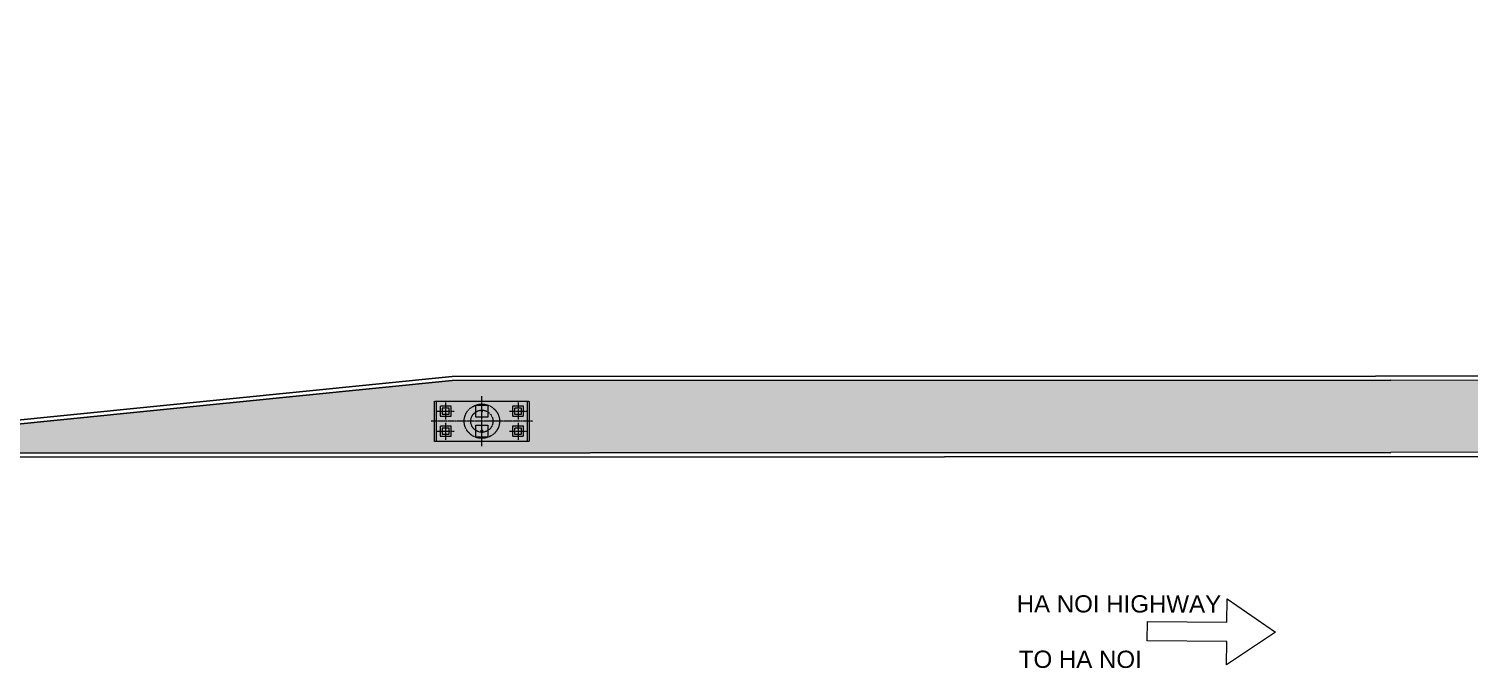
# Model space of a CAD drawing. Header units: millimetres. Extents: x -279082 to 374628, y -152794 to 60776.
# Drawn here: x -63102 to 8405, y -54313 to -22593 of the extents above; entities that cross this region are included whole.
import ezdxf

# ---------------------------------------------------------------- set-up
doc = ezdxf.new("R2010")
doc.units = ezdxf.units.MM
doc.header["$LTSCALE"] = 10
for name, pattern in [('Xref-Pedestrian 2017-03-24$0$CENTER', [2, 1.25, -0.25, 0.25, -0.25]), ('Xref-Pedestrian 2017-03-24$0$DASHED2', [0.375, 0.25, -0.125]), ('Xref-Pedestrian 2017-03-24$0$PBGN 95101 95111 95121$0$X27H231$0$DASHED2', [4.5, 3, -1.5])]:
    doc.linetypes.add(name, pattern=pattern)
for name, color, linetype, lineweight in [('1', 1, 'Continuous', 15), ('trench cover', 74, 'Continuous', 0), ('XREF-LSR PAVEMENT-HTP ONLY (Xref MB Ham rev10)$0$DaiPhanCach', 2, 'Continuous', 13), ('Xref-Pedestrian 2017-03-24$0$AXIS', 10, 'Xref-Pedestrian 2017-03-24$0$CENTER', 5), ('Xref-Pedestrian 2017-03-24$0$CON-HIDE', 50, 'Xref-Pedestrian 2017-03-24$0$DASHED2', 20), ('Xref-Pedestrian 2017-03-24$0$Hatch', 8, 'Continuous', 9), ('Xref-Pedestrian 2017-03-24$0$INSERT-HIDE', 153, 'Xref-Pedestrian 2017-03-24$0$PBGN 95101 95111 95121$0$X27H231$0$DASHED2', 9), ('Xref-Pedestrian 2017-03-24$0$PBGN 95101 95111 95121$0$X30H331$0$INSERT', 153, 'Continuous', 9)]:
    doc.layers.add(name, color=color, linetype=linetype, lineweight=lineweight)
for name, color, linetype in [('8', 8, 'Continuous'), ('XREF-LSR PAVEMENT-HTP ONLY (Xref MB Ham rev10)$0$1', 1, 'Continuous'), ('Xref-Pedestrian 2017-03-24$0$1', 1, 'Continuous')]:
    doc.layers.add(name, color=color, linetype=linetype)
doc.styles.add('DIMTEXT', font='arial.ttf', dxfattribs={"height": 0.8})

# ---------------------------------------------------------------- blocks, each defined once
blk = doc.blocks.new('Xref-Pedestrian 2017-03-24$0$A$C6FCE372C')
at = {"layer": 'Xref-Pedestrian 2017-03-24$0$Hatch'}
h = blk.add_hatch(dxfattribs=at)
h.set_pattern_fill('STEEL', color=256, scale=5, angle=90)
h.set_pattern_definition([(135, (7425353.943, -8933486.409), (-11.225320151, -11.225320151), []), (135, (7425346.005, -8933486.409), (-11.225320151, -11.225320151), [])])
edge = h.paths.add_edge_path()
edge.add_arc((-500, 0), 30, 0, 360)
h = blk.add_hatch(dxfattribs=at)
h.set_pattern_fill('STEEL', color=256, scale=5, angle=90)
h.set_pattern_definition([(135, (7426353.943, -8933486.409), (-11.225320151, -11.225320151), []), (135, (7426346.005, -8933486.409), (-11.225320151, -11.225320151), [])])
edge = h.paths.add_edge_path()
edge.add_arc((500, 0), 30, 0, 360)
at = {"layer": 'Xref-Pedestrian 2017-03-24$0$AXIS'}
for p, q in [((-500, 1380), (-500, 2220)), ((0, 2524), (0, -2524)), ((500, 1380), (500, 2220)), ((-920, 1800), (-80, 1800)), ((80, 1800), (920, 1800)), ((1238, 0), (-1238, 0)), ((-500, -2220), (-500, -1380)), ((500, -2220), (500, -1380)), ((-920, -1800), (-80, -1800)), ((80, -1800), (920, -1800))]:
    blk.add_line(p, q, dxfattribs=at)
at = {"layer": 'Xref-Pedestrian 2017-03-24$0$CON-HIDE'}
for points in [[(-1000, -2350), (-1000, 2350), (1000, 2350), (1000, -2350)], [(-1000, -2250), (-1000, 2250), (1000, 2250), (1000, -2250)]]:
    blk.add_lwpolyline(points, close=True, dxfattribs=at)
blk.add_circle((0, 0), 550, dxfattribs=at)
blk.add_open_spline([(-850, 0), (-850, -149), (-775, -448), (-457, -791), (0, -923), (457, -791), (775, -448), (887, 0), (775, 448), (457, 791), (0, 923), (-457, 791), (-775, 448), (-850, 149), (-850, 0)], degree=3, knots=[0, 0, 0, 0, 441.834637, 889.413155, 1342.609433, 1795.805711, 2243.384229, 2685.218866, 3127.053503, 3574.632021, 4027.828299, 4481.024577, 4928.603095, 5370.437732, 5370.437732, 5370.437732, 5370.437732], dxfattribs=at)
at = {"layer": 'Xref-Pedestrian 2017-03-24$0$INSERT-HIDE'}
for points in [[(-250, 1525), (-250, 2075), (-750, 2075), (-750, 1525)], [(-350, 1625), (-350, 1975), (-650, 1975), (-650, 1625)], [(750, 1525), (750, 2075), (250, 2075), (250, 1525)], [(650, 1625), (650, 1975), (350, 1975), (350, 1625)], [(-250, -2075), (-250, -1525), (-750, -1525), (-750, -2075)], [(-350, -1975), (-350, -1625), (-650, -1625), (-650, -1975)], [(750, -2075), (750, -1525), (250, -1525), (250, -2075)], [(650, -1975), (650, -1625), (350, -1625), (350, -1975)]]:
    blk.add_lwpolyline(points, close=True, dxfattribs=at)
at = {"layer": 'Xref-Pedestrian 2017-03-24$0$PBGN 95101 95111 95121$0$X30H331$0$INSERT'}
for points in [[(-800, -300), (-800, 300), (-200, 300), (-200, -300)], [(200, -300), (200, 300), (800, 300), (800, -300)]]:
    blk.add_lwpolyline(points, close=True, dxfattribs=at)
for points in [[(465, -37, -1), (465, 37), (535, 37, -1), (535, -37)], [(465, -32, -1), (465, 32), (535, 32, -1), (535, -32)]]:
    blk.add_lwpolyline(points, format="xyb", close=True, dxfattribs=at)
for centre in [(-500, 0), (500, 0)]:
    blk.add_circle(centre, 30, dxfattribs=at)
blk = doc.blocks.new('tt01')
at = {"layer": 'trench cover'}
blk.add_lwpolyline([(0.025, 0.345), (0.025, 0.25), (0, 0.2), (0, -0.2), (0.025, -0.25), (0.025, -0.345), (-0.875, -0.345), (-0.875, -0.25), (-0.85, -0.2), (-0.85, 0.2), (-0.875, 0.25), (-0.875, 0.345)], close=True, dxfattribs=at)
for centre in [(-0.546, 0.2, -0.002), (-0.346, 0.2, -0.002), (-0.546, -0.2), (-0.346, -0.2)]:
    blk.add_circle(centre, 0.03, dxfattribs=at)
blk = doc.blocks.new('*U68')
at = {"layer": 'trench cover', "xscale": 999.9999999999999, "yscale": 999.9999999999999, "zscale": 999.9999999999999, "rotation": 31.12187335990035}
blk.add_blockref('tt01', (364, 220, 1), dxfattribs=at)
blk = doc.blocks.new('*U69')
at = {"layer": 'trench cover'}
for p in [(-775, -468), (0, 0), (-1549, -936), (-3099, -1871), (-2324, -1403), (-3874, -2339), (-5423, -3274), (-4648, -2807), (-6198, -3742), (-7747, -4678), (-6973, -4210), (-8522, -5145), (-10072, -6081), (-9297, -5613), (-10846, -6549), (-12396, -7484), (-11621, -7016), (-13171, -7952), (-14720, -8887), (-13945, -8420), (-16270, -9823), (-15495, -9355), (-17044, -10291), (-18594, -11226), (-17819, -10758), (-19369, -11694), (-20918, -12629), (-20143, -12162), (-21693, -13097), (-23242, -14033), (-22468, -13565), (-24017, -14501), (-25567, -15436), (-24792, -14968), (-26341, -15904), (-27891, -16839), (-27116, -16372), (-28665, -17307), (-30215, -18243), (-29440, -17775), (-30990, -18710), (-32539, -19646), (-31764, -19178), (-33314, -20114), (-34863, -21049), (-34089, -20581), (-35638, -21517), (-37188, -22452), (-36413, -21985), (-38737, -23388), (-37962, -22920), (-39512, -23856), (-41061, -24791), (-40287, -24323), (-41836, -25259), (-43386, -26194), (-42611, -25727), (-44160, -26662), (-45710, -27598), (-44935, -27130), (-46485, -28066), (-48034, -29001), (-47259, -28533), (-48809, -29469), (-50358, -30404), (-49584, -29937), (-51133, -30872), (-51908, -31340)]:
    blk.add_blockref('*U68', p, dxfattribs=at)
blk = doc.blocks.new('*U58')
at = {"layer": 'trench cover', "xscale": 999.9999999999999, "yscale": 999.9999999999999, "zscale": 999.9999999999999, "rotation": 31.12187335990035}
blk.add_blockref('tt01', (364, 220, 1), dxfattribs=at)
blk = doc.blocks.new('*U59')
at = {"layer": 'trench cover'}
for p in [(-775, -468), (0, 0), (-1549, -936), (-3099, -1871), (-2324, -1403), (-3874, -2339), (-5423, -3274), (-4648, -2807), (-6198, -3742), (-7747, -4678), (-6973, -4210), (-8522, -5145), (-10072, -6081), (-9297, -5613), (-10846, -6549), (-12396, -7484), (-11621, -7016), (-13171, -7952), (-14720, -8887), (-13945, -8420), (-16270, -9823), (-15495, -9355), (-17044, -10291), (-18594, -11226), (-17819, -10758), (-19369, -11694), (-20918, -12629), (-20143, -12162), (-21693, -13097), (-23242, -14033), (-22468, -13565), (-24017, -14501), (-25567, -15436), (-24792, -14968), (-26341, -15904), (-27891, -16839), (-27116, -16372), (-28665, -17307), (-30215, -18243), (-29440, -17775), (-30990, -18710), (-32539, -19646), (-31764, -19178), (-33314, -20114), (-34863, -21049), (-34089, -20581), (-35638, -21517), (-37188, -22452), (-36413, -21985), (-38737, -23388), (-37962, -22920), (-39512, -23856)]:
    blk.add_blockref('*U58', p, dxfattribs=at)

msp = doc.modelspace()

# ---------------------------------------------------------------- hatches: boundary and pattern name
at = {"layer": '8', "extrusion": (-0.000153592, -1.23047e-15, 1)}
h = msp.add_hatch(dxfattribs=at)
h.set_pattern_fill('GRASS', color=256, scale=2000, angle=-31.13547, style=0, pattern_type=2)
h.set_pattern_definition([(58.86453169, (-1145878905.5, -711158317.9), (-479.2541705, 1941.7300116), [375, -2453.427126]), (13.86453169, (-1145878905.5, -711158318), (-479.2541706, 1941.730012), [375, -1625]), (103.86453169, (-1145878905.5, -711158318), (-1941.730012, -479.2541706), [375, -1625])])
edge = h.paths.add_edge_path()
edge.add_line((-42090, -40034), (-72089, -43044))
edge.add_line((-72089, -43044), (-114749, -43057))
edge.add_line((-114749, -43057), (-114749, -43657))
edge.add_line((-42090, -40034), (274847, -39932))
edge.add_line((274847, -39932), (274848, -43532))
edge.add_line((274848, -43532), (-114749, -43657))

# ---------------------------------------------------------------- linework, layer by layer
at = {"layer": '1', "extrusion": (-0.000153592, -1.23047e-15, 1), "elevation": 9, "flags": 128}
msp.add_lwpolyline([(-7571, -51998), (-3626, -52025), (-3618, -50868), (-1217, -52524), (-3641, -54146), (-3633, -52989), (-7577, -52962)], close=True, dxfattribs=at)
at = {"layer": 'XREF-LSR PAVEMENT-HTP ONLY (Xref MB Ham rev10)$0$1', "ltscale": 0.3, "extrusion": (-0.000153592, -1.23047e-15, 1), "elevation": 9}
for points in [[(-72089, -42844), (-42090, -39834)], [(-72089, -43044), (-42090, -40034)]]:
    msp.add_lwpolyline(points, dxfattribs=at)
at = {"layer": 'XREF-LSR PAVEMENT-HTP ONLY (Xref MB Ham rev10)$0$1', "ltscale": 0.3, "extrusion": (-0.000153592, 1.69006e-11, 1), "elevation": 9}
for points in [[(-42090, -39834), (370481, -39701)], [(-114749, -43857), (370691, -43701)]]:
    msp.add_lwpolyline(points, dxfattribs=at)
at = {"layer": 'XREF-LSR PAVEMENT-HTP ONLY (Xref MB Ham rev10)$0$1', "extrusion": (-0.000153592, -1.23047e-15, 1)}
for points in [[(-42090, -40034), (4510, -40019)], [(4511, -43619), (-114749, -43657)]]:
    msp.add_lwpolyline(points, dxfattribs=at)
at = {"layer": 'XREF-LSR PAVEMENT-HTP ONLY (Xref MB Ham rev10)$0$DaiPhanCach', "extrusion": (-0.000153592, -1.23047e-15, 1)}
for points in [[(4510, -40019), (274847, -39932)], [(274848, -43532), (4511, -43619)]]:
    msp.add_lwpolyline(points, dxfattribs=at)

# ---------------------------------------------------------------- block references
at = {"layer": 'trench cover', "extrusion": (-0.000153592, -1.23035e-15, 1), "rotation": 328.8781266401318}
for name, p in [('*U69', (68195, -7050, 9)), ('*U59', (6655, -7050, 9))]:
    msp.add_blockref(name, p, dxfattribs=at)
at = {"layer": 'Xref-Pedestrian 2017-03-24$0$1', "extrusion": (-0.000153592, -1.23046e-15, 1), "rotation": 270.000000000918}
msp.add_blockref('Xref-Pedestrian 2017-03-24$0$A$C6FCE372C', (-40610, -42060, 9), dxfattribs=at)

# ---------------------------------------------------------------- texts
at = {"extrusion": (-0.000153592, -1.23047e-15, 1), "style": 'DIMTEXT'}
for s, p in [('HA NOI HIGHWAY', (-14060, -51546, 9)), ('TO HA NOI', (-13954, -54296, 9))]:
    msp.add_text(s, height=855, rotation=359.94701, dxfattribs=at).set_placement(p)

doc.saveas('drawing.dxf')
